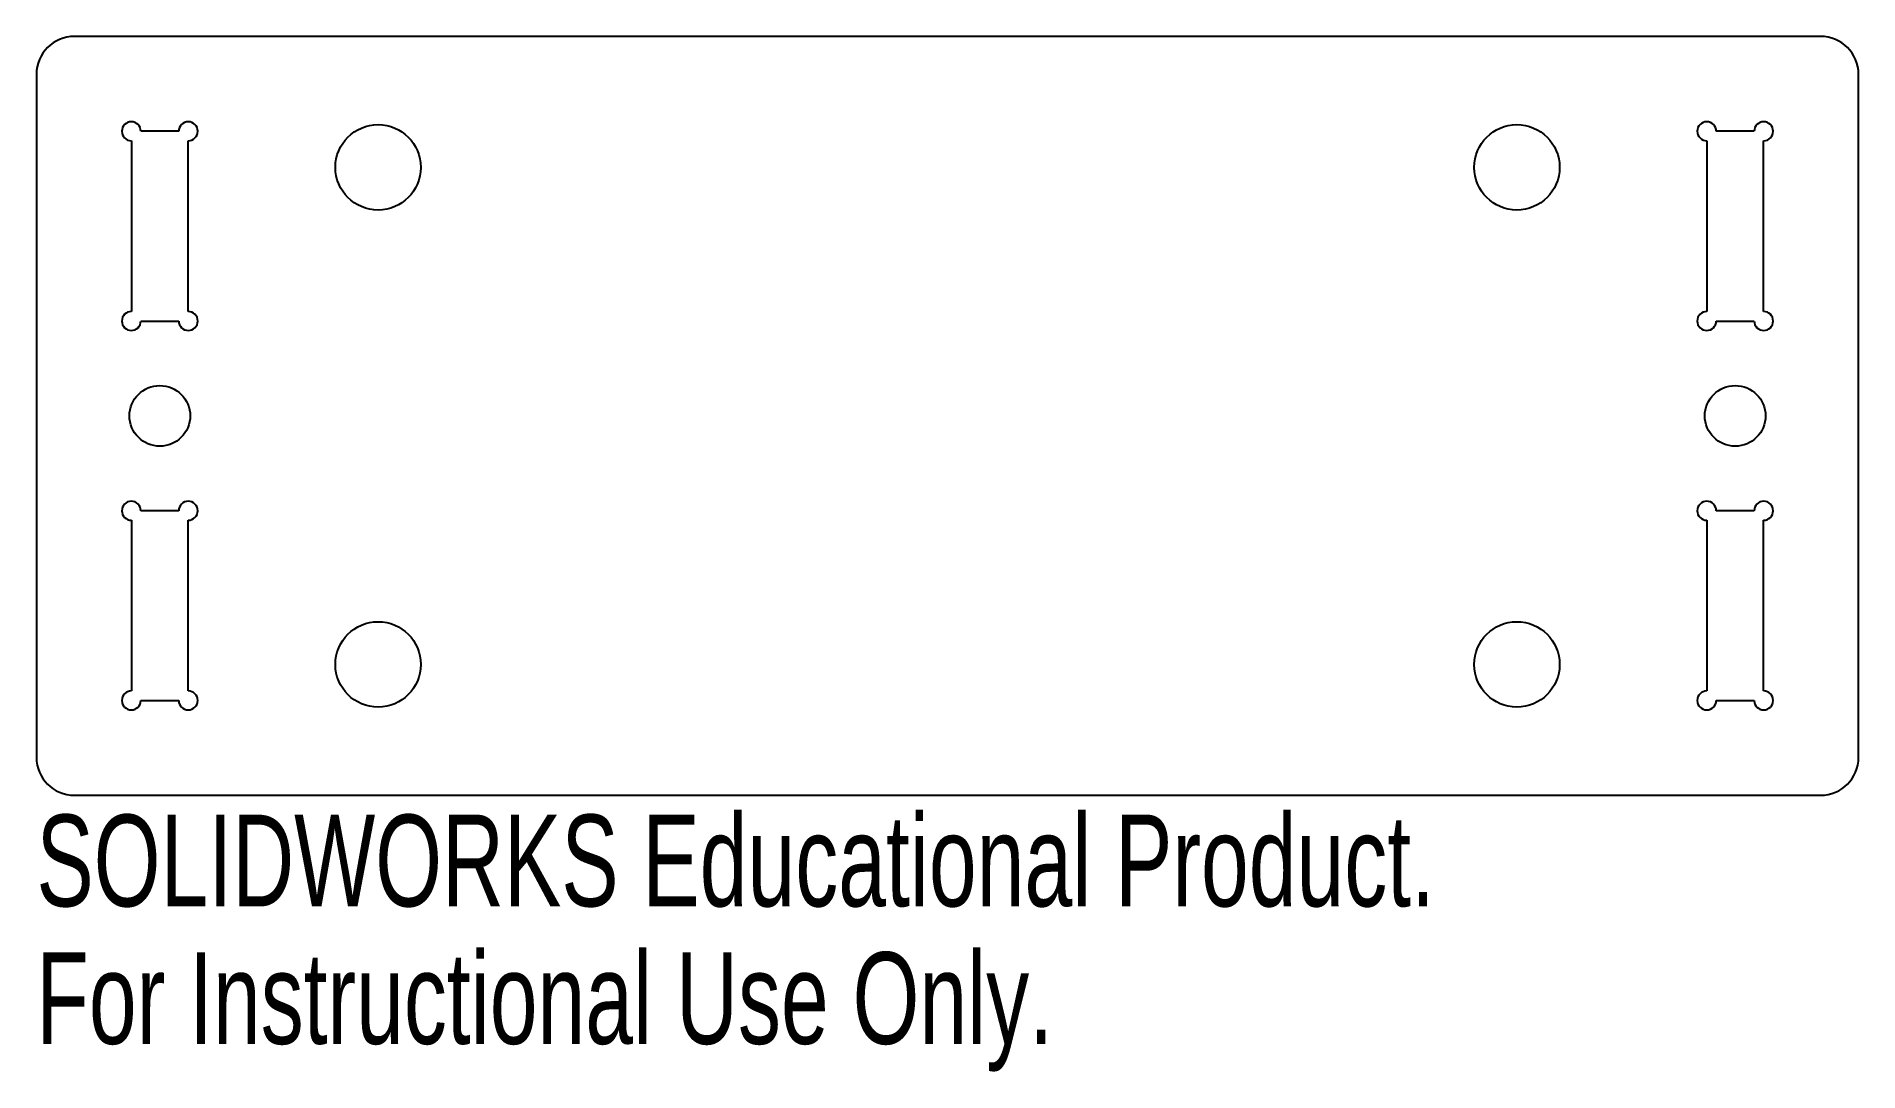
# Model space of a CAD drawing. Header units: millimetres. Extents: x -48 to 48, y -34.6 to 20.
import ezdxf

# ---------------------------------------------------------------- set-up
doc = ezdxf.new("R2010")
doc.units = ezdxf.units.MM
doc.styles.add('SLDTEXTSTYLE0', font='TXT', dxfattribs={"width": 0.7})

msp = doc.modelspace()

# ---------------------------------------------------------------- linework, layer by layer
at = {"color": 7, "linetype": 'Continuous', "lineweight": 25}
for p, q in [((46, 20), (-46, 20)), ((-48, 18), (-48, -18)), ((48, -18), (48, 18)), ((-43, 14.5), (-43, 5.5)), ((-40.5, 15), (-42.5, 15)), ((-40, 5.5), (-40, 14.5)), ((40, 14.5), (40, 5.5)), ((42.5, 15), (40.5, 15)), ((43, 5.5), (43, 14.5)), ((-42.5, 5), (-40.5, 5)), ((40.5, 5), (42.5, 5)), ((-43, -5.5), (-43, -14.5)), ((-40.5, -5), (-42.5, -5)), ((-40, -14.5), (-40, -5.5)), ((40, -5.5), (40, -14.5)), ((42.5, -5), (40.5, -5)), ((43, -14.5), (43, -5.5)), ((-42.5, -15), (-40.5, -15)), ((40.5, -15), (42.5, -15)), ((-46, -20), (46, -20))]:
    msp.add_line(p, q, dxfattribs=at)
for centre, radius in [((-30, 13.1), 2.25), ((-30, 13.1), 2.25), ((30, 13.1), 2.25), ((30, 13.1), 2.25), ((-41.5, 0), 1.6), ((-41.5, 0), 1.6), ((41.5, 0), 1.6), ((41.5, 0), 1.6), ((-30, -13.1), 2.25), ((-30, -13.1), 2.25), ((30, -13.1), 2.25), ((30, -13.1), 2.25)]:
    msp.add_circle(centre, radius, dxfattribs=at)
for centre, radius, start, end in [((-46, 18), 2, 90, 180), ((46, 18), 2, 0, 90), ((-43, 15), 0.5, 0, 270), ((-40, 15), 0.5, 270, 180), ((40, 15), 0.5, 0, 270), ((43, 15), 0.5, 270, 180), ((-43, 5), 0.5, 90, 0), ((-40, 5), 0.5, 180, 90), ((40, 5), 0.5, 90, 0), ((43, 5), 0.5, 180, 90), ((-43, -5), 0.5, 0, 270), ((-40, -5), 0.5, 270, 180), ((40, -5), 0.5, 0, 270), ((43, -5), 0.5, 270, 180), ((-43, -15), 0.5, 90, 0), ((-40, -15), 0.5, 180, 90), ((40, -15), 0.5, 90, 0), ((43, -15), 0.5, 180, 90), ((-46, -18), 2, 180, 270), ((46, -18), 2, 270, 0)]:
    msp.add_arc(centre, radius, start, end, dxfattribs=at)

# ---------------------------------------------------------------- texts
at = {"color": 7, "linetype": 'Continuous', "char_height": 4.83362, "attachment_point": 1, "style": 'SLDTEXTSTYLE0'}
for s, insert in [('SOLIDWORKS Educational Product.', (-48, -21.02)), ('For Instructional Use Only.', (-48, -28.27))]:
    msp.add_mtext(s, dxfattribs=dict(at, insert=insert))

doc.saveas('drawing.dxf')
